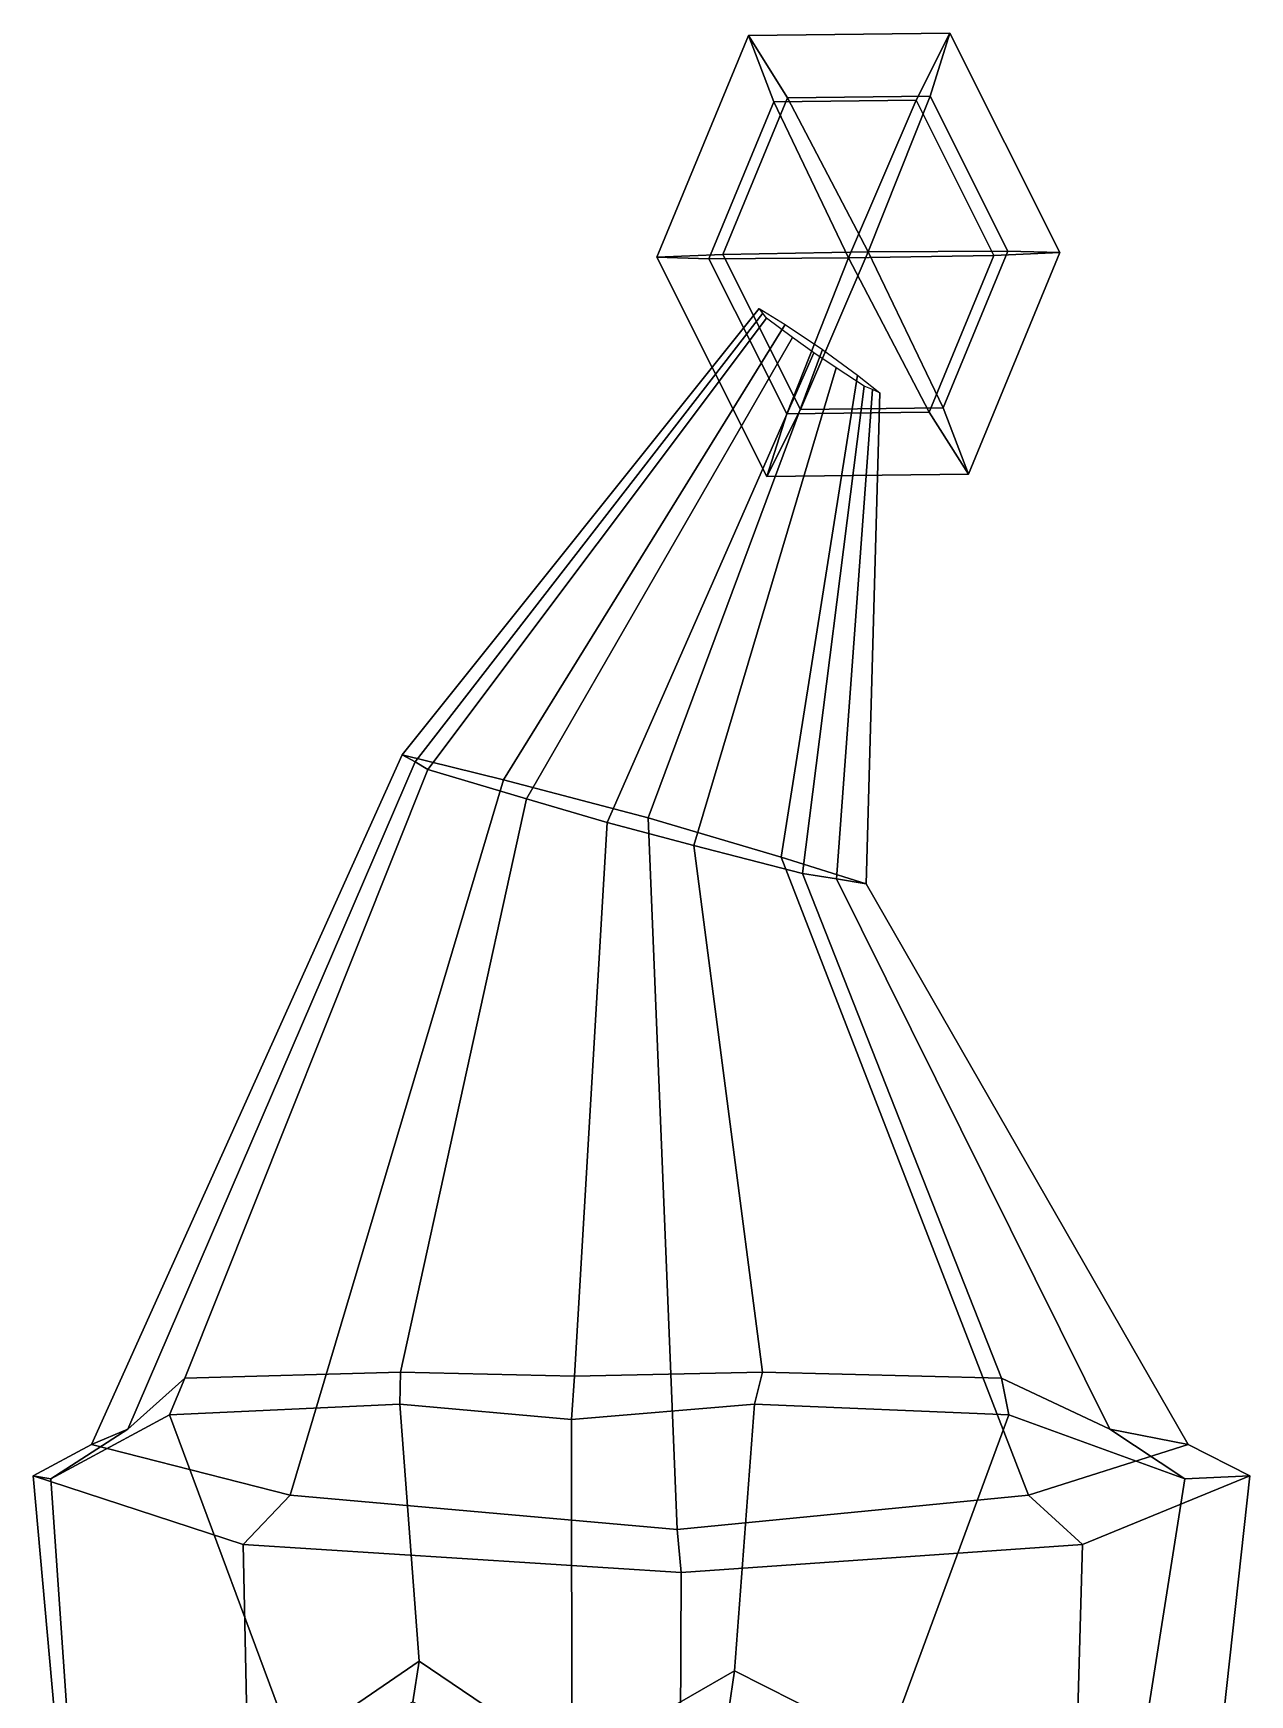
# Model space of a CAD drawing. Extents: x -256 to 201, y -153 to 345.
# Drawn here: x -64.5 to 57.5, y 178.5 to 345.2 of the extents above; entities that cross this region are included whole.
import ezdxf

# ---------------------------------------------------------------- set-up
doc = ezdxf.new("R2010")
doc.units = 0

msp = doc.modelspace()

# ---------------------------------------------------------------- linework, layer by layer
for points in [[(9.771598, 338.28717, 65.078316), (24.06214, 338.454651, 65.828728), (27.450487, 345.183044, 52.693741), (7.240627, 344.946289, 51.6325)], [(11.169498, 338.712219, 38.399029), (7.240627, 344.946289, 51.6325), (27.450487, 345.183044, 52.693741), (25.460039, 338.87973, 39.149441)], [(31.859894, 322.891266, 66.08506), (38.478188, 323.173218, 53.056248), (27.450487, 345.183044, 52.693741), (24.06214, 338.454651, 65.828728)], [(33.257793, 323.316315, 39.405769), (25.460039, 338.87973, 39.149441), (27.450487, 345.183044, 52.693741), (38.478188, 323.173218, 53.056248)], [(-1.941559, 322.699585, 50.933762), (3.278838, 322.556396, 64.584236), (9.771598, 338.28717, 65.078316), (7.240627, 344.946289, 51.6325)], [(-1.941559, 322.699585, 50.933762), (7.240627, 344.946289, 51.6325), (11.169498, 338.712219, 38.399029), (4.676738, 322.981445, 37.904949)], [(4.676738, 322.981445, 37.904949), (11.169498, 338.712219, 38.399029), (19.256762, 323.237, 33.129887)], [(19.256762, 323.237, 33.129887), (11.169498, 338.712219, 38.399029), (25.460039, 338.87973, 39.149441)], [(19.256762, 323.237, 33.129887), (25.460039, 338.87973, 39.149441), (33.257793, 323.316315, 39.405769)], [(3.278838, 322.556396, 64.584236), (17.279839, 322.635803, 70.860115), (9.771598, 338.28717, 65.078316)], [(17.279839, 322.635803, 70.860115), (24.06214, 338.454651, 65.828728), (9.771598, 338.28717, 65.078316)], [(17.279839, 322.635803, 70.860115), (31.859894, 322.891266, 66.08506), (24.06214, 338.454651, 65.828728)], [(9.086158, 300.689819, 51.296268), (-1.941559, 322.699585, 50.933762), (4.676738, 322.981445, 37.904949), (12.474493, 307.418213, 38.161282)], [(9.086158, 300.689819, 51.296268), (11.076592, 306.993134, 64.840569), (3.278838, 322.556396, 64.584236), (-1.941559, 322.699585, 50.933762)], [(11.076592, 306.993134, 64.840569), (17.279839, 322.635803, 70.860115), (3.278838, 322.556396, 64.584236)], [(12.474493, 307.418213, 38.161282), (4.676738, 322.981445, 37.904949), (19.256762, 323.237, 33.129887)], [(11.076592, 306.993134, 64.840569), (25.367134, 307.160522, 65.590981), (17.279839, 322.635803, 70.860115)], [(12.474493, 307.418213, 38.161282), (19.256762, 323.237, 33.129887), (26.765034, 307.585632, 38.911694)], [(25.367134, 307.160522, 65.590981), (31.859894, 322.891266, 66.08506), (17.279839, 322.635803, 70.860115)], [(26.765034, 307.585632, 38.911694), (19.256762, 323.237, 33.129887), (33.257793, 323.316315, 39.405769)], [(29.296001, 300.926575, 52.357513), (38.478188, 323.173218, 53.056248), (31.859894, 322.891266, 66.08506), (25.367134, 307.160522, 65.590981)], [(29.296001, 300.926575, 52.357513), (26.765034, 307.585632, 38.911694), (33.257793, 323.316315, 39.405769), (38.478188, 323.173218, 53.056248)], [(8.672495, 317.10556, 53.347591), (8.297172, 317.567139, 50.011295), (-27.499857, 272.764343, 41.680374), (-26.21303, 272.072052, 52.508434)], [(8.297172, 317.567139, 50.011295), (10.910382, 315.941101, 46.885815), (-17.320999, 270.261719, 31.991096), (-27.499857, 272.764343, 41.680374)], [(9.055624, 316.590637, 57.479874), (8.672495, 317.10556, 53.347591), (-26.21303, 272.072052, 52.508434), (-24.933054, 271.301422, 65.907364)], [(11.657061, 314.657043, 59.596249), (9.055624, 316.590637, 57.479874), (-24.933054, 271.301422, 65.907364), (-15.041919, 268.350342, 73.138496)], [(10.910382, 315.941101, 46.885815), (14.659112, 313.4599, 44.870823), (-2.833385, 266.45459, 26.060909), (-17.320999, 270.261719, 31.991096)], [(13.78059, 313.106628, 60.858955), (11.657061, 314.657043, 59.596249), (-15.041919, 268.350342, 73.138496), (-6.946371, 265.9823, 77.540443)], [(18.168215, 310.882294, 47.21661), (10.532404, 262.518646, 34.171806), (-2.833385, 266.45459, 26.060909), (14.659112, 313.4599, 44.870823)], [(13.78059, 313.106628, 60.858955), (-6.946371, 265.9823, 77.540443), (1.747553, 263.682983, 74.452972), (16.031937, 311.607666, 59.79565)], [(16.031937, 311.607666, 59.79565), (1.747553, 263.682983, 74.452972), (12.664006, 260.84967, 68.850922), (18.852386, 309.762146, 57.926392)], [(20.42577, 309.113312, 50.564095), (19.046093, 259.82486, 45.324566), (10.532404, 262.518646, 34.171806), (18.168215, 310.882294, 47.21661)], [(18.852386, 309.762146, 57.926392), (12.664006, 260.84967, 68.850922), (16.055788, 260.321564, 55.81776), (19.68659, 309.428589, 53.849594)], [(19.68659, 309.428589, 53.849594), (16.055788, 260.321564, 55.81776), (19.046093, 259.82486, 45.324566), (20.42577, 309.113312, 50.564095)], [(9.086158, 300.689819, 51.296268), (12.474493, 307.418213, 38.161282), (26.765034, 307.585632, 38.911694), (29.296001, 300.926575, 52.357513)], [(9.086158, 300.689819, 51.296268), (29.296001, 300.926575, 52.357513), (25.367134, 307.160522, 65.590981), (11.076592, 306.993134, 64.840569)], [(-38.738106, 198.485275, 16.485437), (-58.652744, 203.557373, 34.131573), (-27.499857, 272.764343, 41.680374), (-17.320999, 270.261719, 31.991096)], [(-58.652744, 203.557373, 34.131573), (-55.026211, 205.102142, 55.964077), (-26.21303, 272.072052, 52.508434), (-27.499857, 272.764343, 41.680374)], [(-55.026211, 205.102142, 55.964077), (-49.294464, 210.208862, 82.416862), (-24.933054, 271.301422, 65.907364), (-26.21303, 272.072052, 52.508434)], [(-49.294464, 210.208862, 82.416862), (-27.675976, 210.820236, 96.58725), (-15.041919, 268.350342, 73.138496), (-24.933054, 271.301422, 65.907364)], [(0.069514, 195.031433, 2.486109), (-38.738106, 198.485275, 16.485437), (-17.320999, 270.261719, 31.991096), (-2.833385, 266.45459, 26.060909)], [(-10.203211, 210.437378, 105.217247), (-6.946371, 265.9823, 77.540443), (-15.041919, 268.350342, 73.138496), (-27.675976, 210.820236, 96.58725)], [(-10.203211, 210.437378, 105.217247), (8.632432, 210.820236, 100.217949), (1.747553, 263.682983, 74.452972), (-6.946371, 265.9823, 77.540443)], [(0.069514, 195.031433, 2.486109), (-2.833385, 266.45459, 26.060909), (10.532404, 262.518646, 34.171806), (35.336681, 198.485275, 23.892635)], [(32.62878, 210.208862, 90.608871), (12.664006, 260.84967, 68.850922), (1.747553, 263.682983, 74.452972), (8.632432, 210.820236, 100.217949)], [(35.336681, 198.485275, 23.892635), (10.532404, 262.518646, 34.171806), (19.046093, 259.82486, 45.324566), (51.362854, 203.557373, 45.132713)], [(43.485016, 205.102142, 65.814827), (16.055788, 260.321564, 55.81776), (12.664006, 260.84967, 68.850922), (32.62878, 210.208862, 90.608871)], [(51.362854, 203.557373, 45.132713), (19.046093, 259.82486, 45.324566), (16.055788, 260.321564, 55.81776), (43.485016, 205.102142, 65.814827)], [(-50.834042, 206.534027, 86.301208), (-49.294464, 210.208862, 82.416862), (-55.026211, 205.102142, 55.964077), (-62.735733, 200.121628, 56.16407)], [(-27.749464, 207.61705, 100.92363), (-27.675976, 210.820236, 96.58725), (-49.294464, 210.208862, 82.416862), (-50.834042, 206.534027, 86.301208)], [(-10.50465, 206.085495, 108.23175), (-10.203211, 210.437378, 105.217247), (-27.675976, 210.820236, 96.58725), (-27.749464, 207.61705, 100.92363)], [(-10.50465, 206.085495, 108.23175), (7.845806, 207.61705, 104.483025), (8.632432, 210.820236, 100.217949), (-10.203211, 210.437378, 105.217247)], [(7.845806, 207.61705, 104.483025), (33.368725, 206.534027, 94.721169), (32.62878, 210.208862, 90.608871), (8.632432, 210.820236, 100.217949)], [(33.368725, 206.534027, 94.721169), (51.002285, 200.121628, 67.537445), (43.485016, 205.102142, 65.814827), (32.62878, 210.208862, 90.608871)], [(-25.800177, 181.825867, 103.269112), (-27.749464, 207.61705, 100.92363), (-50.834042, 206.534027, 86.301208), (-38.424961, 173.164734, 91.076164)], [(-10.48357, 171.460022, 108.020943), (-10.50465, 206.085495, 108.23175), (-27.749464, 207.61705, 100.92363), (-25.800177, 181.825867, 103.269112)], [(-10.48357, 171.460022, 108.020943), (5.841125, 180.860107, 106.432549), (7.845806, 207.61705, 104.483025), (-10.50465, 206.085495, 108.23175)], [(5.841125, 180.860107, 106.432549), (21.059874, 173.164734, 97.024429), (33.368725, 206.534027, 94.721169), (7.845806, 207.61705, 104.483025)], [(-62.735733, 200.121628, 56.16407), (-55.026211, 205.102142, 55.964077), (-58.652744, 203.557373, 34.131573), (-64.513626, 200.426453, 32.007229)], [(-38.424961, 173.164734, 91.076164), (-50.834042, 206.534027, 86.301208), (-62.735733, 200.121628, 56.16407), (-60.489601, 167.277328, 71.203293)], [(21.059874, 173.164734, 97.024429), (45.822681, 167.277328, 81.834114), (51.002285, 200.121628, 67.537445), (33.368725, 206.534027, 94.721169)], [(51.002285, 200.121628, 67.537445), (57.528332, 200.426453, 44.21096), (51.362854, 203.557373, 45.132713), (43.485016, 205.102142, 65.814827)], [(-64.513626, 200.426453, 32.007229), (-58.652744, 203.557373, 34.131573), (-38.738106, 198.485275, 16.485437), (-43.460579, 193.541306, 12.481117)], [(57.528332, 200.426453, 44.21096), (40.758556, 193.541306, 20.902712), (35.336681, 198.485275, 23.892635), (51.362854, 203.557373, 45.132713)], [(-60.489601, 167.277328, 71.203293), (-62.735733, 200.121628, 56.16407), (-64.513626, 200.426453, 32.007229), (-61.224648, 163.509781, 36.175297)], [(-61.224648, 163.509781, 36.175297), (-64.513626, 200.426453, 32.007229), (-43.460579, 193.541306, 12.481117), (-42.761574, 160.246017, 13.787185)], [(53.479145, 163.509781, 47.645241), (39.814774, 160.246017, 22.044508), (40.758556, 193.541306, 20.902712), (57.528332, 200.426453, 44.21096)], [(45.822681, 167.277328, 81.834114), (53.479145, 163.509781, 47.645241), (57.528332, 200.426453, 44.21096), (51.002285, 200.121628, 67.537445)], [(-43.460579, 193.541306, 12.481117), (-38.738106, 198.485275, 16.485437), (0.069514, 195.031433, 2.486109), (0.487364, 190.708832, -1.692546)], [(40.758556, 193.541306, 20.902712), (0.487364, 190.708832, -1.692546), (0.069514, 195.031433, 2.486109), (35.336681, 198.485275, 23.892635)], [(-42.761574, 160.246017, 13.787185), (-43.460579, 193.541306, 12.481117), (0.487364, 190.708832, -1.692546), (0.340122, 159.912338, -0.220073)], [(39.814774, 160.246017, 22.044508), (0.340122, 159.912338, -0.220073), (0.487364, 190.708832, -1.692546), (40.758556, 193.541306, 20.902712)], [(-25.800177, 181.825867, 103.269112), (-38.424961, 173.164734, 91.076164), (-41.594002, 169.593369, 93.781662), (-26.426691, 177.756485, 107.675194)], [(-10.48357, 171.460022, 108.020943), (-25.800177, 181.825867, 103.269112), (-26.426691, 177.756485, 107.675194), (-10.987118, 169.582245, 111.263695)], [(-10.48357, 171.460022, 108.020943), (-10.987118, 169.582245, 111.263695), (5.26546, 176.964447, 110.843819), (5.841125, 180.860107, 106.432549)], [(5.841125, 180.860107, 106.432549), (5.26546, 176.964447, 110.843819), (23.356895, 169.593369, 100.276505), (21.059874, 173.164734, 97.024429)]]:
    msp.add_3dface(points)

doc.saveas('drawing.dxf')
